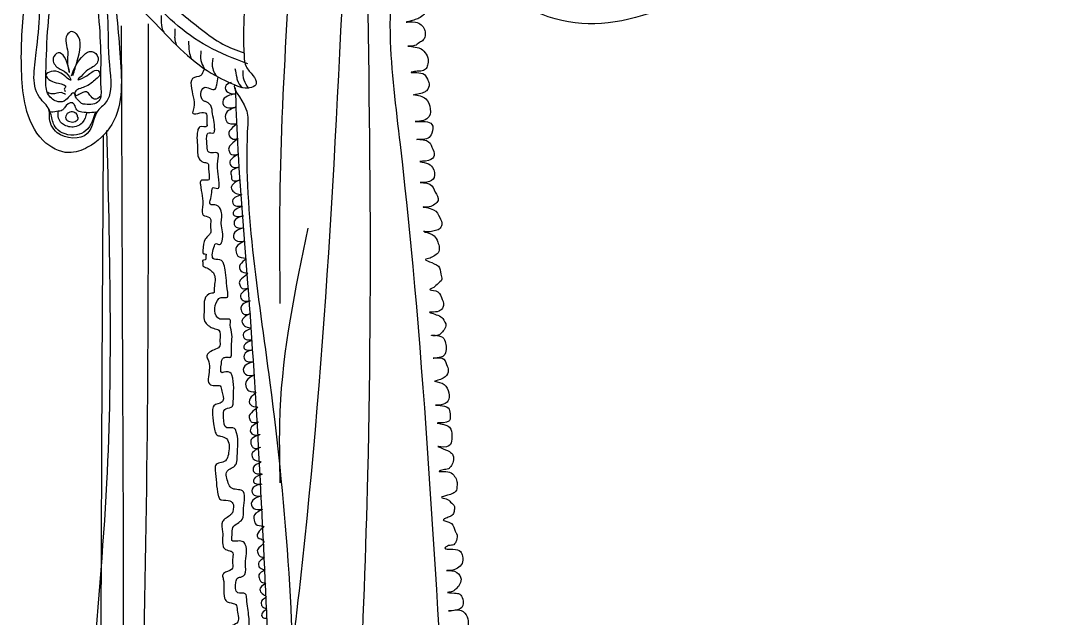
# Model space of a CAD drawing. Header units: inches. Extents: x 8.9 to 51.4, y 16 to 40.8.
# Drawn here: x 43.081 to 44.753, y 22.075 to 23.044 of the extents above; entities that cross this region are included whole.
import ezdxf

# ---------------------------------------------------------------- set-up
doc = ezdxf.new("R2010")
doc.units = ezdxf.units.IN
doc.header["$MEASUREMENT"] = 0
doc.layers.add('02', color=2, linetype='Continuous')

msp = doc.modelspace()

# ---------------------------------------------------------------- linework, layer by layer
at = {"layer": '02'}
for points, knots in [([(44.7532, 24.2431), (44.671, 23.9705), (44.543, 23.5713), (44.2951, 23.1351), (44.0299, 23.0202), (43.871, 23.0597), (43.7101, 23.2148), (43.6808, 23.1008), (43.6767, 22.9985), (43.7343, 22.5499), (43.7528, 22.1286), (43.7773, 21.7631), (43.7784, 21.7472)], [0.43968, 0.43968, 0.43968, 0.43968, 6.467487, 9.535242, 10.873859, 12.211254, 13.435318, 13.697187, 14.459864, 15.74564, 23.312215, 23.65594, 23.65594, 23.65594, 23.65594]), ([(43.6369, 23.3982), (43.6446, 23.0346), (43.6549, 22.5484), (43.6353, 22.0625), (43.6304, 21.9399)], [0, 0, 0, 0, 7.849537, 10.498599, 10.498599, 10.498599, 10.498599]), ([(43.6127, 23.3153), (43.5958, 22.9313), (43.5753, 22.4652), (43.5184, 22.0024), (43.5084, 21.9208)], [0, 0, 0, 0, 8.293962, 10.067616, 10.067616, 10.067616, 10.067616]), ([(43.231, 23.1197), (43.2347, 23.0778), (43.2417, 22.9981), (43.2497, 22.8886), (43.1978, 22.8398), (43.1544, 22.8244), (43.1088, 22.8497), (43.087, 22.9008), (43.0802, 22.9764), (43.0857, 23.0879), (43.1079, 23.1965), (43.1311, 23.2704), (43.1308, 23.2911), (43.1307, 23.294)], [0, 0, 0, 0, 0.92861, 1.765119, 2.153564, 2.382071, 2.71199, 3.153973, 3.533295, 4.349407, 5.54895, 5.933432, 5.996163, 5.996163, 5.996163, 5.996163]), ([(43.6811, 23.2906), (43.6886, 23.2928), (43.7009, 23.2962), (43.7155, 23.2837), (43.712, 23.2716), (43.7053, 23.2664), (43.697, 23.263), (43.6896, 23.2616), (43.6725, 23.2616), (43.7013, 23.2646), (43.7101, 23.2561), (43.7175, 23.2469), (43.7161, 23.2354), (43.7063, 23.2288), (43.6977, 23.2273), (43.6786, 23.2233), (43.7043, 23.226), (43.7163, 23.222), (43.7196, 23.2086), (43.7126, 23.1945), (43.7, 23.1952), (43.6779, 23.1906), (43.7071, 23.2004), (43.7168, 23.1911), (43.725, 23.182), (43.7243, 23.1673), (43.7103, 23.1615), (43.7013, 23.1597), (43.6825, 23.157), (43.714, 23.1626), (43.728, 23.1582), (43.731, 23.1466), (43.7292, 23.1356), (43.7181, 23.1296), (43.7098, 23.1283), (43.6931, 23.1234), (43.7122, 23.1254), (43.7191, 23.1173), (43.7307, 23.1141), (43.7358, 23.104), (43.7326, 23.0947), (43.7288, 23.0855), (43.7191, 23.0802), (43.7106, 23.0794), (43.692, 23.0766), (43.7244, 23.0816), (43.7392, 23.0697), (43.736, 23.0533), (43.7266, 23.0477), (43.7183, 23.0444), (43.6976, 23.04), (43.7212, 23.0435), (43.7301, 23.0378), (43.7362, 23.0303), (43.7374, 23.0213), (43.7351, 23.0122), (43.7264, 23.0084), (43.7206, 23.0019), (43.6998, 23.0032), (43.7279, 23.0015), (43.7367, 22.9928), (43.7432, 22.9818), (43.7405, 22.9725), (43.7381, 22.964), (43.7293, 22.9616), (43.7224, 22.9622), (43.7059, 22.9585), (43.7347, 22.9621), (43.7394, 22.9501), (43.7451, 22.9405), (43.7408, 22.9312), (43.733, 22.9262), (43.7254, 22.925), (43.7198, 22.9237), (43.7175, 22.9232)], [0, 0, 0, 0, 0.160526, 0.258646, 0.346637, 0.388323, 0.4409, 0.533064, 0.575776, 0.71993, 0.80877, 0.878345, 0.959079, 1.027432, 1.110312, 1.181541, 1.304339, 1.402485, 1.468478, 1.575859, 1.679521, 1.755025, 1.905033, 1.985746, 2.057645, 2.163867, 2.237327, 2.356643, 2.394039, 2.569287, 2.659653, 2.731538, 2.802048, 2.885651, 2.96775, 3.034643, 3.10993, 3.199744, 3.285458, 3.348075, 3.419459, 3.48837, 3.55964, 3.63566, 3.701703, 3.837213, 4.000618, 4.082117, 4.152148, 4.217187, 4.308933, 4.419208, 4.490361, 4.55861, 4.61422, 4.684627, 4.740789, 4.805792, 4.884123, 5.014635, 5.10564, 5.193577, 5.259972, 5.312073, 5.370892, 5.429264, 5.484961, 5.620468, 5.705745, 5.764531, 5.851024, 5.8904, 5.961934, 6.014065, 6.014065, 6.014065, 6.014065]), ([(43.1901, 23.2776), (43.2061, 23.2395), (43.2353, 23.17), (43.301, 23.0867), (43.3618, 23.0392), (43.4064, 23.0047), (43.4314, 22.9958), (43.4431, 22.9916)], [0, 0, 0, 0, 0.890387, 1.620369, 2.257223, 2.558311, 2.826587, 2.826587, 2.826587, 2.826587]), ([(43.2089, 23.1525), (43.2144, 23.1181), (43.2241, 23.0575), (43.2217, 22.9801), (43.2322, 22.9183), (43.1982, 22.8942), (43.1995, 22.849), (43.1392, 22.8523), (43.1263, 22.8818), (43.1289, 22.9028), (43.0956, 22.9281), (43.1123, 23.0124), (43.1116, 23.1069), (43.1295, 23.1969), (43.1423, 23.2434), (43.1467, 23.2593)], [0, 0, 0, 0, 0.740262, 1.303111, 1.769059, 1.856033, 2.168134, 2.519454, 2.73512, 2.792505, 2.959851, 3.509706, 4.412633, 5.10147, 5.457834, 5.457834, 5.457834, 5.457834]), ([(43.4491, 22.9738), (43.4268, 22.9823), (43.3633, 23.0065), (43.2829, 23.0828), (43.2198, 23.171), (43.1837, 23.2299), (43.1777, 23.2564), (43.1774, 23.2577)], [0, 0, 0, 0, 704.861802, 2004.121021, 3187.706737, 3959.535455, 3998.088695, 3998.088695, 3998.088695, 3998.088695]), ([(43.191, 23.1926), (43.1975, 23.1428), (43.2068, 23.0716), (43.2117, 22.9842), (43.2098, 22.9437), (43.2128, 22.9149), (43.1975, 22.9069), (43.1879, 22.908), (43.1793, 22.9089), (43.1758, 22.9142), (43.17, 22.918), (43.1673, 22.9336), (43.1561, 22.9127), (43.1395, 22.9108), (43.1216, 22.9242), (43.1222, 22.9676), (43.1241, 23.0434), (43.1363, 23.1284), (43.149, 23.1953), (43.156, 23.2189), (43.1586, 23.2278)], [0, 0, 0, 0, 1.091183, 1.557804, 1.856485, 2.016685, 2.096663, 2.187941, 2.229756, 2.272769, 2.315782, 2.383042, 2.505672, 2.599174, 2.737084, 2.922022, 3.47978, 4.420049, 4.750841, 4.951343, 4.951343, 4.951343, 4.951343]), ([(43.1747, 23.2361), (43.1876, 23.2007), (43.2149, 23.1261), (43.3007, 23.0383), (43.37, 22.9646), (43.4234, 22.9417), (43.4372, 22.9358)], [0, 0, 0, 0, 0.803272, 1.69496, 2.621934, 2.943131, 2.943131, 2.943131, 2.943131]), ([(43.5142, 23.0756), (43.5085, 22.9745), (43.4994, 22.8112), (43.5007, 22.6476), (43.5013, 22.5852)], [0, 0, 0, 0, 2.184948, 3.531886, 3.531886, 3.531886, 3.531886]), ([(43.4431, 23.056), (43.4423, 23.0336), (43.4412, 23.0051), (43.4448, 22.9682), (43.4568, 22.9572), (43.4686, 22.9377), (43.4444, 22.9316), (43.4155, 22.9461), (43.4511, 22.9035), (43.4398, 22.7569), (43.5019, 22.3871), (43.5333, 21.9651), (43.5127, 21.6779), (43.5589, 21.5549), (43.453, 21.5219), (43.3907, 21.4666), (43.3144, 21.4288), (43.2781, 21.4149), (43.2609, 21.4154), (43.2571, 21.4155)], [0, 0, 0, 0, 0.494339, 0.627008, 0.757133, 0.856218, 1.020882, 1.115655, 1.413665, 1.598564, 4.624152, 9.010981, 10.783217, 11.026658, 11.524064, 12.597185, 13.045293, 13.337107, 13.417279, 13.417279, 13.417279, 13.417279]), ([(43.3087, 23.052), (43.3087, 23.0483), (43.3087, 23.0392), (43.3102, 23.0287), (43.314, 23.0238), (43.3146, 23.0231)], [0, 0, 0, 0, 0.0810998, 0.1973124, 0.2157445, 0.2157445, 0.2157445, 0.2157445]), ([(43.1659, 22.9552), (43.1682, 22.9627), (43.1745, 22.9834), (43.1818, 23.0119), (43.1694, 23.0244), (43.1631, 23.0281), (43.1498, 23.016), (43.1605, 22.9937), (43.155, 22.9768), (43.1626, 22.9501), (43.1567, 22.9835), (43.142, 22.995), (43.1297, 22.981), (43.1407, 22.9653), (43.1546, 22.9629), (43.1684, 22.9393), (43.1459, 22.9613), (43.1335, 22.9631), (43.1172, 22.9564), (43.1311, 22.9444), (43.1397, 22.9432), (43.1577, 22.9386), (43.151, 22.9334), (43.1522, 22.9308), (43.153, 22.9293)], [0, 0, 0, 0, 0.175152, 0.486186, 0.494985, 0.556279, 0.618504, 0.817623, 0.979328, 1.056262, 1.239195, 1.32894, 1.412643, 1.537826, 1.646683, 1.750218, 1.893475, 2.007053, 2.079624, 2.168046, 2.266452, 2.359777, 2.380748, 2.412462, 2.412462, 2.412462, 2.412462]), ([(43.244, 23.0354), (43.2449, 22.7711), (43.2464, 22.3825), (43.2487, 21.8808), (43.2309, 21.6443), (43.2224, 21.5318)], [0, 0, 0, 0, 5.709199, 8.392599, 10.82749, 10.82749, 10.82749, 10.82749]), ([(43.2875, 23.0389), (43.2879, 22.7178), (43.2885, 22.146), (43.2661, 21.5747), (43.2562, 21.3242)], [0, 0, 0, 0, 6.932343, 12.345168, 12.345168, 12.345168, 12.345168]), ([(43.3307, 23.0306), (43.3307, 23.0268), (43.3308, 23.0217), (43.3305, 23.0129), (43.3321, 23.0081), (43.3333, 23.0045)], [0, 0, 0, 0, 0.0813874, 0.1106034, 0.190072, 0.190072, 0.190072, 0.190072]), ([(43.3531, 23.0108), (43.3532, 23.0051), (43.3535, 22.9954), (43.3562, 22.9861), (43.3573, 22.9823)], [0, 0, 0, 0, 0.1232586, 0.2086714, 0.2086714, 0.2086714, 0.2086714]), ([(43.1633, 22.9544), (43.1681, 22.9664), (43.1745, 22.9829), (43.1963, 22.998), (43.2084, 22.9859), (43.2048, 22.9711), (43.1893, 22.9651), (43.1824, 22.9563), (43.1693, 22.9452), (43.1883, 22.9535), (43.1937, 22.9595), (43.2069, 22.9664), (43.211, 22.9545), (43.2022, 22.9491), (43.1954, 22.9415), (43.1854, 22.9362), (43.1764, 22.9338), (43.1684, 22.9297), (43.1691, 22.9251), (43.1694, 22.9233)], [0, 0, 0, 0, 0.281653, 0.384667, 0.490255, 0.553683, 0.686849, 0.796927, 0.849721, 0.936406, 1.034794, 1.11178, 1.164924, 1.231059, 1.305983, 1.394011, 1.463463, 1.519046, 1.556363, 1.556363, 1.556363, 1.556363]), ([(43.3733, 22.9951), (43.3727, 22.9897), (43.3716, 22.9797), (43.3764, 22.971), (43.3786, 22.967)], [0, 0, 0, 0, 0.1152633, 0.2099815, 0.2099815, 0.2099815, 0.2099815]), ([(43.3923, 22.9829), (43.3917, 22.9772), (43.3906, 22.9678), (43.3953, 22.9584), (43.398, 22.9547), (43.3986, 22.9539)], [0, 0, 0, 0, 0.1207521, 0.1993493, 0.2197141, 0.2197141, 0.2197141, 0.2197141]), ([(43.378, 22.9642), (43.3768, 22.9606), (43.374, 22.9523), (43.3557, 22.953), (43.358, 22.9249), (43.3653, 22.9102), (43.357, 22.8883), (43.3873, 22.9026), (43.3816, 22.8823), (43.3844, 22.8691), (43.3708, 22.8749), (43.3648, 22.8568), (43.3689, 22.8419), (43.3674, 22.8256), (43.3714, 22.8175), (43.3775, 22.8136), (43.3853, 22.8136), (43.3857, 22.8025), (43.3863, 22.7954), (43.3871, 22.7826), (43.3712, 22.7889), (43.3736, 22.7654), (43.3783, 22.7527), (43.3734, 22.726), (43.3848, 22.7272), (43.3908, 22.7212), (43.3871, 22.7117), (43.3907, 22.702), (43.3856, 22.6952), (43.3767, 22.6877), (43.3769, 22.6775), (43.3759, 22.6647), (43.3824, 22.6666), (43.3804, 22.6612), (43.3827, 22.6549), (43.3746, 22.6563), (43.3772, 22.6512), (43.3744, 22.6453), (43.3841, 22.6437), (43.3894, 22.6392), (43.3946, 22.6342), (43.3978, 22.6222), (43.3938, 22.6127), (43.3949, 22.6023), (43.3855, 22.6024), (43.3772, 22.5925), (43.3799, 22.5749), (43.3756, 22.5572), (43.3866, 22.5488), (43.3935, 22.5444), (43.4069, 22.5434), (43.4028, 22.5283), (43.4063, 22.512), (43.3898, 22.5105), (43.3812, 22.5007), (43.3894, 22.4874), (43.3856, 22.4733), (43.3845, 22.454), (43.3954, 22.4518), (43.406, 22.454), (43.407, 22.4403), (43.4113, 22.4316), (43.4052, 22.4222), (43.3924, 22.4237), (43.3918, 22.4062), (43.3928, 22.3932), (43.3954, 22.3806), (43.3982, 22.3717), (43.4066, 22.3702), (43.4203, 22.3662), (43.419, 22.347), (43.4167, 22.3353), (43.412, 22.3284), (43.4044, 22.3281), (43.3955, 22.3238), (43.3967, 22.3105), (43.3982, 22.2949), (43.3998, 22.2798), (43.4039, 22.2653), (43.4162, 22.2682), (43.4266, 22.2621), (43.4259, 22.2531), (43.4241, 22.2418), (43.4133, 22.2385), (43.4049, 22.2285), (43.4112, 22.2125), (43.4061, 22.198), (43.4118, 22.1862), (43.4184, 22.1855), (43.4262, 22.1823), (43.4242, 22.1718), (43.4247, 22.1642), (43.4252, 22.1529), (43.4146, 22.1519), (43.4071, 22.1453), (43.4133, 22.1302), (43.4078, 22.1165), (43.4145, 22.1009), (43.4228, 22.1006), (43.4317, 22.0973), (43.4318, 22.0843), (43.4376, 22.0671), (43.4215, 22.0637), (43.4158, 22.052), (43.4186, 22.0384), (43.4188, 22.0195), (43.4192, 22.0062), (43.4181, 21.9937), (43.4246, 21.9919), (43.4329, 21.9927), (43.4406, 21.9827), (43.4399, 21.973), (43.4369, 21.9638), (43.4264, 21.9606), (43.4121, 21.9457), (43.4242, 21.9209), (43.4136, 21.8879), (43.4344, 21.8854), (43.4505, 21.8964), (43.449, 21.8714), (43.4461, 21.8543), (43.4185, 21.8507), (43.4359, 21.8212), (43.4294, 21.8019), (43.4373, 21.7901), (43.4448, 21.7878), (43.4564, 21.7984), (43.4598, 21.7673), (43.4467, 21.7585), (43.4268, 21.7484), (43.4327, 21.7668), (43.4323, 21.7789), (43.4105, 21.7744), (43.3945, 21.7642), (43.3622, 21.761), (43.3601, 21.7389), (43.3762, 21.717), (43.3533, 21.7149), (43.3477, 21.7092), (43.3382, 21.7041), (43.3473, 21.7276), (43.3265, 21.736), (43.3112, 21.7201), (43.2795, 21.7155), (43.2887, 21.6952), (43.2842, 21.6805), (43.2646, 21.6799), (43.2684, 21.6623), (43.2626, 21.6513), (43.2762, 21.642), (43.2894, 21.6638), (43.3099, 21.6792), (43.2933, 21.7043), (43.3341, 21.7202), (43.3241, 21.6944), (43.3335, 21.6786), (43.3545, 21.7003), (43.386, 21.7032), (43.378, 21.732), (43.3883, 21.7499), (43.4051, 21.7619), (43.4181, 21.7492), (43.4109, 21.7385), (43.4197, 21.7109), (43.4508, 21.7421), (43.4787, 21.7553), (43.4657, 21.7792), (43.4723, 21.8007), (43.4601, 21.8091), (43.4443, 21.8076), (43.4498, 21.8279), (43.446, 21.8418), (43.4553, 21.8468), (43.4722, 21.8444), (43.4637, 21.8792), (43.4662, 21.8958), (43.4634, 21.9259), (43.4298, 21.9032), (43.434, 21.9477), (43.4503, 21.9533), (43.4561, 21.9575), (43.4574, 21.9585)], [0, 0, 0, 0, 0.074684, 0.17577, 0.292717, 0.547493, 0.577398, 0.722562, 0.847265, 0.882967, 0.965457, 1.015066, 1.236425, 1.311486, 1.359394, 1.421884, 1.467076, 1.490724, 1.635354, 1.64696, 1.748157, 1.792212, 2.059402, 2.15267, 2.228053, 2.236806, 2.3338, 2.404347, 2.444311, 2.507208, 2.644836, 2.682742, 2.710511, 2.729395, 2.779555, 2.810589, 2.831303, 2.872167, 2.925501, 2.986924, 3.034373, 3.074427, 3.246719, 3.253887, 3.283116, 3.39232, 3.500748, 3.662573, 3.725711, 3.778935, 3.846106, 3.965656, 4.029336, 4.174317, 4.226151, 4.273227, 4.471939, 4.555173, 4.621646, 4.681787, 4.748909, 4.861889, 4.873826, 4.983477, 5.047748, 5.197069, 5.280767, 5.333059, 5.376539, 5.452581, 5.620033, 5.695192, 5.721007, 5.792063, 5.850091, 5.90531, 6.051798, 6.20167, 6.243571, 6.345992, 6.41176, 6.473091, 6.522873, 6.650213, 6.67599, 6.797154, 6.964868, 6.994123, 7.061697, 7.097315, 7.158885, 7.249195, 7.284405, 7.379984, 7.427928, 7.472159, 7.696421, 7.726144, 7.818764, 7.850499, 7.918807, 8.069465, 8.150588, 8.210137, 8.330779, 8.44166, 8.613033, 8.644504, 8.678754, 8.734835, 8.826089, 8.899071, 8.944256, 9.022398, 9.118305, 9.351898, 9.563798, 9.657611, 9.730604, 9.899229, 9.965971, 10.115849, 10.299633, 10.491056, 10.534394, 10.596473, 10.631424, 10.823507, 10.885812, 11.010513, 11.125348, 11.171891, 11.233149, 11.495858, 11.696426, 11.765713, 11.949553, 12.076286, 12.114562, 12.131682, 12.282643, 12.334591, 12.561304, 12.715502, 12.87431, 12.913853, 13.033071, 13.170882, 13.229999, 13.249261, 13.491817, 13.595895, 13.770765, 13.940232, 14.106667, 14.134221, 14.312433, 14.53055, 14.729878, 14.789086, 14.990213, 15.016949, 15.152317, 15.194937, 15.595778, 15.640481, 15.83986, 16.007953, 16.074711, 16.125972, 16.308556, 16.355294, 16.417702, 16.495449, 16.669754, 16.9232, 17.011635, 17.172319, 17.394252, 17.512717, 17.547463, 17.547463, 17.547463, 17.547463]), ([(43.4282, 22.9661), (43.4293, 22.9613), (43.4307, 22.9553), (43.4325, 22.9441), (43.4365, 22.939), (43.4397, 22.9349)], [0, 0, 0, 0, 0.1065754, 0.1345634, 0.2428393, 0.2428393, 0.2428393, 0.2428393]), ([(43.4412, 22.9631), (43.4412, 22.9578), (43.4413, 22.9472), (43.4473, 22.9385), (43.4503, 22.9341)], [0, 0, 0, 0, 0.110323, 0.2233632, 0.2233632, 0.2233632, 0.2233632]), ([(43.4574, 21.9585), (43.4558, 21.9689), (43.4534, 21.9856), (43.458, 22.0142), (43.442, 22.0156), (43.4321, 22.0219), (43.4334, 22.0338), (43.431, 22.0471), (43.441, 22.0519), (43.4476, 22.0534), (43.4525, 22.0626), (43.4509, 22.0813), (43.4479, 22.0979), (43.4469, 22.1185), (43.4275, 22.1126), (43.4294, 22.1303), (43.4314, 22.1418), (43.4397, 22.1416), (43.4478, 22.1491), (43.4425, 22.169), (43.4512, 22.1882), (43.4387, 22.2038), (43.4209, 22.1959), (43.4245, 22.2119), (43.4223, 22.2259), (43.4446, 22.2329), (43.4399, 22.2562), (43.4499, 22.2867), (43.4226, 22.2824), (43.4163, 22.2973), (43.4101, 22.3159), (43.4275, 22.3195), (43.4321, 22.3291), (43.4315, 22.3486), (43.4361, 22.3685), (43.4261, 22.3862), (43.4103, 22.3795), (43.4107, 22.3993), (43.4082, 22.416), (43.4201, 22.4154), (43.4257, 22.42), (43.4255, 22.4395), (43.4282, 22.4564), (43.4214, 22.4751), (43.4136, 22.475), (43.4035, 22.4717), (43.4066, 22.4871), (43.4074, 22.4977), (43.4153, 22.4987), (43.4236, 22.4971), (43.4213, 22.5175), (43.4262, 22.5335), (43.4196, 22.5502), (43.4229, 22.5633), (43.4006, 22.5549), (43.3942, 22.5746), (43.397, 22.5881), (43.4059, 22.5972), (43.4183, 22.5928), (43.4146, 22.6161), (43.4141, 22.6316), (43.4109, 22.6493), (43.4055, 22.6581), (43.3886, 22.6534), (43.3925, 22.6715), (43.397, 22.6851), (43.4043, 22.6787), (43.4121, 22.6954), (43.4033, 22.7117), (43.4093, 22.7325), (43.4007, 22.7466), (43.383, 22.743), (43.3922, 22.7601), (43.3905, 22.7767), (43.402, 22.7696), (43.4043, 22.7899), (43.3961, 22.8027), (43.4051, 22.8343), (43.3836, 22.8258), (43.3834, 22.8435), (43.3817, 22.8519), (43.3839, 22.8646), (43.3951, 22.8591), (43.3963, 22.8773), (43.3919, 22.8887), (43.391, 22.9053), (43.3845, 22.9121), (43.3712, 22.9145), (43.3728, 22.946), (43.396, 22.9271), (43.3997, 22.9422), (43.4007, 22.9484), (43.4013, 22.9523)], [0, 0, 0, 0, 0.242536, 0.388671, 0.487754, 0.53581, 0.626231, 0.721519, 0.791347, 0.837691, 0.860952, 1.006728, 1.215262, 1.279263, 1.368926, 1.493752, 1.543671, 1.600943, 1.641097, 1.765474, 1.991861, 2.041133, 2.162051, 2.225058, 2.316121, 2.456135, 2.588651, 2.794564, 2.927541, 2.993545, 3.132185, 3.256578, 3.278217, 3.358304, 3.670547, 3.68783, 3.776845, 3.902645, 3.999237, 4.07734, 4.099441, 4.150468, 4.464062, 4.480178, 4.567942, 4.587278, 4.692595, 4.76352, 4.806299, 4.850396, 4.909677, 5.140231, 5.258514, 5.277347, 5.404184, 5.514443, 5.64057, 5.696514, 5.769916, 5.826481, 6.087939, 6.176484, 6.209376, 6.295942, 6.43409, 6.488831, 6.527345, 6.576342, 6.78268, 6.927859, 7.018598, 7.079891, 7.224111, 7.281539, 7.34675, 7.365893, 7.663345, 7.756197, 7.86346, 7.935536, 8.051694, 8.091364, 8.16121, 8.199496, 8.410264, 8.461182, 8.550111, 8.587057, 8.741163, 8.87099, 8.925765, 9.014779, 9.014779, 9.014779, 9.014779]), ([(43.4221, 22.9437), (43.4181, 22.942), (43.4105, 22.9388), (43.4151, 22.9245), (43.4403, 22.9261), (43.4083, 22.9231), (43.408, 22.9042), (43.4197, 22.9015), (43.4367, 22.9055), (43.413, 22.8987), (43.412, 22.8863), (43.4164, 22.8744), (43.4378, 22.879), (43.4196, 22.8687), (43.4168, 22.8567), (43.4259, 22.8502), (43.441, 22.8563), (43.4152, 22.842), (43.4192, 22.8314), (43.4226, 22.8241), (43.4404, 22.83), (43.4206, 22.8212), (43.4193, 22.8107), (43.4259, 22.8044), (43.4442, 22.8087), (43.4175, 22.8021), (43.4235, 22.7929), (43.4218, 22.7873), (43.4276, 22.7824), (43.4448, 22.7897), (43.419, 22.7788), (43.4238, 22.7682), (43.4295, 22.7638), (43.4342, 22.7622), (43.4432, 22.7624), (43.4241, 22.7584), (43.424, 22.7489), (43.4282, 22.7429), (43.434, 22.7433), (43.446, 22.7435), (43.4268, 22.7402), (43.424, 22.7286), (43.4335, 22.7255), (43.4389, 22.7267), (43.4424, 22.7275)], [0, 0, 0, 0, 0.082051, 0.153287, 0.247608, 0.390159, 0.470008, 0.567671, 0.621348, 0.735794, 0.818163, 0.885477, 0.978553, 1.069054, 1.146055, 1.223223, 1.259606, 1.414025, 1.461387, 1.500328, 1.574456, 1.671831, 1.731385, 1.786741, 1.853089, 1.970013, 2.017375, 2.04852, 2.084428, 2.155523, 2.280221, 2.336908, 2.367328, 2.436362, 2.444154, 2.543753, 2.597686, 2.633874, 2.687467, 2.723673, 2.824052, 2.881385, 2.926729, 3.004307, 3.004307, 3.004307, 3.004307]), ([(43.154, 22.924), (43.1515, 22.9254), (43.1448, 22.9294), (43.1345, 22.9233), (43.1276, 22.9262), (43.1251, 22.9272)], [0, 0, 0, 0, 0.0585311, 0.1596283, 0.215583, 0.215583, 0.215583, 0.215583]), ([(43.2116, 22.9218), (43.208, 22.9189), (43.2012, 22.9135), (43.1938, 22.9222), (43.1873, 22.9316), (43.1773, 22.9241), (43.171, 22.9224), (43.1689, 22.9218)], [0, 0, 0, 0, 0.0859237, 0.156766, 0.2110964, 0.3083153, 0.3569247, 0.3569247, 0.3569247, 0.3569247]), ([(43.5153, 21.594), (43.5089, 21.6519), (43.4922, 21.8029), (43.4774, 22.145), (43.4604, 22.5051), (43.4342, 22.8001), (43.4304, 22.9058), (43.4294, 22.9349)], [0, 0, 0, 0, 1.258867, 3.27992, 7.390381, 9.044285, 9.672817, 9.672817, 9.672817, 9.672817]), ([(43.2058, 22.8956), (43.1976, 22.8948), (43.1865, 22.8937), (43.1704, 22.898), (43.1698, 22.9069), (43.1616, 22.9141), (43.1536, 22.9053), (43.1481, 22.8967), (43.1392, 22.8978), (43.1292, 22.8935), (43.1275, 22.8989), (43.127, 22.9006)], [0, 0, 0, 0, 0.1825272, 0.2471747, 0.317395, 0.3505378, 0.457647, 0.4967651, 0.565864, 0.638078, 0.6732437, 0.6732437, 0.6732437, 0.6732437]), ([(43.7171, 22.9242), (43.7249, 22.923), (43.739, 22.9207), (43.7464, 22.9014), (43.7444, 22.881), (43.7099, 22.8796), (43.7366, 22.8813), (43.7504, 22.8771), (43.7493, 22.862), (43.7415, 22.8514), (43.7326, 22.8515), (43.717, 22.8514), (43.7427, 22.8522), (43.7471, 22.8392), (43.7542, 22.8253), (43.7435, 22.8152), (43.7205, 22.8164), (43.7409, 22.8133), (43.7502, 22.8062), (43.7546, 22.7883), (43.7422, 22.7815), (43.721, 22.7814), (43.7487, 22.7812), (43.7515, 22.7666), (43.7609, 22.7539), (43.7515, 22.7456), (43.7446, 22.7408), (43.7249, 22.7427), (43.7547, 22.7395), (43.759, 22.7262), (43.766, 22.7144), (43.7599, 22.7048), (43.751, 22.7035), (43.7427, 22.7008), (43.7369, 22.7019), (43.7342, 22.7024)], [0, 0, 0, 0, 0.157536, 0.284894, 0.407564, 0.547221, 0.663676, 0.747773, 0.85121, 0.924942, 1.010036, 1.055325, 1.166068, 1.267083, 1.367449, 1.454461, 1.558781, 1.638804, 1.726778, 1.844753, 1.943488, 2.021394, 2.133076, 2.24433, 2.346555, 2.406177, 2.4785, 2.549667, 2.676771, 2.791907, 2.879844, 2.940846, 3.002219, 3.068196, 3.126781, 3.126781, 3.126781, 3.126781]), ([(43.2018, 22.8943), (43.1976, 22.8817), (43.1914, 22.8634), (43.1665, 22.8571), (43.1492, 22.86), (43.1338, 22.8723), (43.1319, 22.8884), (43.128, 22.8978), (43.1267, 22.9009)], [0, 0, 0, 0, 0.2612953, 0.3810075, 0.5192052, 0.630591, 0.7781458, 0.8506329, 0.8506329, 0.8506329, 0.8506329]), ([(43.1881, 22.8946), (43.1865, 22.8887), (43.1838, 22.8789), (43.1691, 22.8697), (43.155, 22.872), (43.1449, 22.8793), (43.1413, 22.8879), (43.1418, 22.894), (43.142, 22.8969)], [0, 0, 0, 0, 0.1272374, 0.2126421, 0.3476758, 0.4067291, 0.4769772, 0.5381138, 0.5381138, 0.5381138, 0.5381138]), ([(43.1737, 22.8871), (43.1734, 22.8889), (43.1727, 22.8936), (43.1647, 22.8968), (43.1559, 22.8947), (43.1519, 22.8841), (43.1611, 22.8797), (43.1691, 22.8789), (43.1745, 22.8838), (43.1743, 22.8869), (43.1742, 22.8876)], [0, 0, 0, 0, 0.0387366, 0.0968436, 0.1590788, 0.2212749, 0.2799663, 0.3430856, 0.3930163, 0.4078566, 0.4078566, 0.4078566, 0.4078566]), ([(43.2203, 22.8658), (43.2252, 22.675), (43.2358, 22.2689), (43.1635, 21.7556), (43.222, 21.383), (43.1809, 21.2345), (43.1696, 21.1936)], [0, 0, 0, 0, 4.116293, 8.758323, 11.155719, 12.065729, 12.065729, 12.065729, 12.065729]), ([(43.2148, 22.8576), (43.2134, 22.611), (43.2113, 22.2329), (43.2104, 21.7905), (43.191, 21.5285), (43.196, 21.3861), (43.178, 21.2962), (43.1884, 21.2762), (43.1916, 21.27)], [91.977566, 91.977566, 91.977566, 91.977566, 7406.284295, 11308.755057, 13232.921381, 15160.785958, 15612.690679, 15817.190759, 15817.190759, 15817.190759, 15817.190759]), ([(43.4394, 22.727), (43.434, 22.7251), (43.4251, 22.7221), (43.4282, 22.706), (43.4514, 22.7095), (43.4253, 22.7044), (43.4253, 22.6876), (43.4359, 22.6847), (43.4478, 22.6879), (43.4296, 22.6803), (43.4294, 22.6696), (43.4334, 22.6584), (43.4521, 22.6604), (43.4367, 22.6515), (43.434, 22.6397), (43.4424, 22.635), (43.4546, 22.6349), (43.4325, 22.6246), (43.4365, 22.6147), (43.4399, 22.6074), (43.4577, 22.6132), (43.4379, 22.6045), (43.4365, 22.594), (43.4433, 22.5877), (43.461, 22.5919), (43.437, 22.5855), (43.4381, 22.5757), (43.4398, 22.5707), (43.4444, 22.5656), (43.4624, 22.573), (43.436, 22.562), (43.4413, 22.5516), (43.4462, 22.5469), (43.4615, 22.5459), (43.4421, 22.5415), (43.4412, 22.5322), (43.4455, 22.5261), (43.4508, 22.5268), (43.4606, 22.5259), (43.4437, 22.5229), (43.4413, 22.5119), (43.4497, 22.5091), (43.4542, 22.5098), (43.4568, 22.5101)], [0, 0, 0, 0, 0.105773, 0.176885, 0.264312, 0.376288, 0.456138, 0.553801, 0.578651, 0.666487, 0.748857, 0.816171, 0.89801, 0.973651, 1.050653, 1.127821, 1.145814, 1.280849, 1.328212, 1.367153, 1.44128, 1.538655, 1.59821, 1.653566, 1.719913, 1.836838, 1.885861, 1.916905, 1.952813, 2.023908, 2.148606, 2.205293, 2.235713, 2.304747, 2.397586, 2.451519, 2.487708, 2.541301, 2.565951, 2.654681, 2.712014, 2.757357, 2.813917, 2.813917, 2.813917, 2.813917]), ([(43.5465, 22.7078), (43.526, 22.6093), (43.4975, 22.4726), (43.5004, 22.3336), (43.5013, 22.2948)], [0, 0, 0, 0, 2.161156, 2.997187, 2.997187, 2.997187, 2.997187]), ([(43.7355, 22.7012), (43.7413, 22.7), (43.7512, 22.6979), (43.7572, 22.6859), (43.76, 22.6766), (43.7589, 22.6668), (43.7502, 22.6622), (43.7443, 22.6585), (43.7292, 22.6561), (43.7624, 22.6501), (43.7609, 22.6349), (43.7659, 22.6233), (43.7553, 22.6168), (43.751, 22.6109), (43.74, 22.6069), (43.7587, 22.6074), (43.7624, 22.5955), (43.7683, 22.5845), (43.7641, 22.5762), (43.7571, 22.5714), (43.7506, 22.5715), (43.739, 22.5718), (43.7584, 22.567), (43.7656, 22.5613), (43.7726, 22.5499), (43.7662, 22.5417), (43.7613, 22.5352), (43.7549, 22.5324), (43.7399, 22.5346), (43.7669, 22.5343), (43.7694, 22.5212), (43.7717, 22.5111), (43.7684, 22.5002), (43.7598, 22.4975), (43.7422, 22.4955), (43.7677, 22.5004), (43.7707, 22.4871), (43.7759, 22.4768), (43.7705, 22.4664), (43.7614, 22.462), (43.7554, 22.4605), (43.7523, 22.4597)], [0, 0, 0, 0, 0.120568, 0.205075, 0.271132, 0.332401, 0.398123, 0.464461, 0.497513, 0.665351, 0.760996, 0.822319, 0.904402, 0.976075, 1.009908, 1.082131, 1.182216, 1.281252, 1.326343, 1.369726, 1.456071, 1.476249, 1.577227, 1.647637, 1.739404, 1.805131, 1.852459, 1.914493, 1.959257, 2.085946, 2.161623, 2.237809, 2.313872, 2.371771, 2.443592, 2.54925, 2.639749, 2.709395, 2.792032, 2.855439, 2.92513, 2.92513, 2.92513, 2.92513]), ([(43.4553, 22.5099), (43.45, 22.5081), (43.441, 22.5051), (43.4441, 22.489), (43.4673, 22.4925), (43.4412, 22.4874), (43.4412, 22.4706), (43.4518, 22.4677), (43.4637, 22.4708), (43.4455, 22.4633), (43.4453, 22.4526), (43.4493, 22.4413), (43.468, 22.4434), (43.4526, 22.4344), (43.4499, 22.4226), (43.4583, 22.418), (43.4705, 22.4179), (43.4484, 22.4076), (43.4524, 22.3976), (43.4558, 22.3903), (43.4736, 22.3962), (43.4538, 22.3875), (43.4524, 22.377), (43.4592, 22.3707), (43.477, 22.3749), (43.4529, 22.3685), (43.454, 22.3587), (43.4557, 22.3537), (43.4604, 22.3486), (43.4783, 22.356), (43.4519, 22.345), (43.4572, 22.3345), (43.4621, 22.3299), (43.4774, 22.3289), (43.458, 22.3245), (43.4571, 22.3152), (43.4615, 22.3091), (43.4667, 22.3098), (43.4765, 22.3088), (43.4596, 22.3059), (43.4572, 22.2948), (43.4656, 22.2921), (43.4702, 22.2928), (43.4727, 22.2931)], [0, 0, 0, 0, 0.105773, 0.176885, 0.264312, 0.376288, 0.456138, 0.553801, 0.578651, 0.666487, 0.748857, 0.816171, 0.89801, 0.973651, 1.050653, 1.127821, 1.145814, 1.280849, 1.328212, 1.367153, 1.44128, 1.538655, 1.59821, 1.653566, 1.719913, 1.836838, 1.885861, 1.916905, 1.952813, 2.023908, 2.148606, 2.205293, 2.235713, 2.304747, 2.397586, 2.451519, 2.487708, 2.541301, 2.565951, 2.654681, 2.712014, 2.757357, 2.813917, 2.813917, 2.813917, 2.813917]), ([(43.7518, 22.4594), (43.7575, 22.4584), (43.7687, 22.4564), (43.7765, 22.4417), (43.7754, 22.4277), (43.7665, 22.4206), (43.7426, 22.4203), (43.7758, 22.4211), (43.7772, 22.4066), (43.7781, 22.3962), (43.7686, 22.3913), (43.7466, 22.3925), (43.7713, 22.3897), (43.7804, 22.3812), (43.7798, 22.3692), (43.7799, 22.3538), (43.7669, 22.3518), (43.7512, 22.3551), (43.7748, 22.3476), (43.7829, 22.3397), (43.7833, 22.3291), (43.779, 22.3222), (43.7737, 22.3159), (43.7669, 22.3168), (43.7526, 22.3116), (43.7771, 22.3151), (43.7841, 22.306), (43.789, 22.2974), (43.7882, 22.2892), (43.7876, 22.2814), (43.7805, 22.2767), (43.774, 22.2751), (43.7578, 22.2707), (43.7727, 22.2696), (43.7775, 22.2635), (43.7849, 22.2579), (43.7839, 22.2499), (43.7828, 22.2434), (43.7765, 22.2397), (43.7716, 22.2381), (43.7609, 22.233), (43.7844, 22.2316), (43.7828, 22.2188), (43.7892, 22.2108), (43.7885, 22.2023), (43.7835, 22.1928), (43.7754, 22.1944), (43.7638, 22.1871), (43.7833, 22.1873), (43.7942, 22.1861), (43.7979, 22.1745), (43.7982, 22.1636), (43.7886, 22.1552), (43.7794, 22.1523), (43.7734, 22.1525), (43.7717, 22.1526)], [0, 0, 0, 0, 0.118187, 0.232479, 0.326677, 0.388955, 0.483223, 0.63179, 0.704633, 0.783636, 0.82316, 0.931476, 1.048019, 1.113963, 1.207569, 1.29215, 1.408693, 1.438518, 1.579849, 1.639864, 1.713238, 1.778808, 1.817, 1.879824, 1.928638, 2.048691, 2.128514, 2.192501, 2.25039, 2.306553, 2.350182, 2.414836, 2.49141, 2.549104, 2.613419, 2.680382, 2.723238, 2.77745, 2.814334, 2.870083, 2.904654, 3.008235, 3.109582, 3.141037, 3.221939, 3.280291, 3.340636, 3.391546, 3.48472, 3.580358, 3.638453, 3.724917, 3.80122, 3.891694, 3.929476, 3.929476, 3.929476, 3.929476]), ([(43.4685, 22.2925), (43.4631, 22.2907), (43.4541, 22.2877), (43.4572, 22.2716), (43.4804, 22.2751), (43.4543, 22.27), (43.4543, 22.2532), (43.4649, 22.2503), (43.4768, 22.2534), (43.4586, 22.2459), (43.4585, 22.2352), (43.4624, 22.224), (43.481, 22.2259), (43.466, 22.2174), (43.4619, 22.204), (43.4742, 22.2038), (43.4761, 22.1936), (43.4623, 22.1902), (43.4656, 22.1801), (43.4683, 22.1743), (43.4805, 22.1744), (43.4664, 22.1689), (43.4656, 22.1594), (43.4709, 22.1548), (43.481, 22.1541), (43.4657, 22.1493), (43.4672, 22.1413), (43.4689, 22.1362), (43.4722, 22.1327), (43.4828, 22.1328), (43.4654, 22.126), (43.4703, 22.117), (43.4745, 22.1137), (43.4819, 22.1093), (43.4708, 22.1055), (43.4704, 22.0977), (43.4736, 22.0924), (43.4829, 22.0909), (43.4726, 22.0862), (43.4702, 22.0775), (43.4767, 22.0753), (43.4795, 22.0752), (43.4803, 22.0752)], [0, 0, 0, 0, 0.105773, 0.176885, 0.264312, 0.376288, 0.456138, 0.553801, 0.578651, 0.666487, 0.748857, 0.816171, 0.89801, 0.973651, 1.050653, 1.127821, 1.143138, 1.25836, 1.305722, 1.344664, 1.394791, 1.461527, 1.521082, 1.576438, 1.604824, 1.684094, 1.733117, 1.764162, 1.80007, 1.835682, 1.921666, 1.978353, 2.008773, 2.049758, 2.109196, 2.163129, 2.199317, 2.241397, 2.293472, 2.350805, 2.396149, 2.41284, 2.41284, 2.41284, 2.41284]), ([(43.7712, 22.1528), (43.7772, 22.1528), (43.7877, 22.1527), (43.7969, 22.1394), (43.7925, 22.129), (43.7863, 22.1221), (43.7808, 22.1177), (43.7675, 22.1169), (43.7847, 22.1162), (43.7932, 22.1155), (43.7994, 22.1053), (43.7984, 22.0922), (43.7859, 22.0874), (43.7785, 22.0874), (43.7745, 22.0873)], [0, 0, 0, 0, 0.1226336, 0.2162939, 0.2909085, 0.3478288, 0.413769, 0.4577511, 0.5416167, 0.603274, 0.6709475, 0.7687671, 0.8435288, 0.9307281, 0.9307281, 0.9307281, 0.9307281]), ([(43.7751, 22.0868), (43.7821, 22.0885), (43.794, 22.0914), (43.8092, 22.0756), (43.8056, 22.0542), (43.7909, 22.0472), (43.7822, 22.0451), (43.7778, 22.0445), (43.7764, 22.0443)], [0, 0, 0, 0, 0.1429041, 0.2454352, 0.4178964, 0.5138279, 0.5802709, 0.6105512, 0.6105512, 0.6105512, 0.6105512])]:
    msp.add_open_spline(points, degree=3, knots=knots, dxfattribs=at)

doc.saveas('drawing.dxf')
